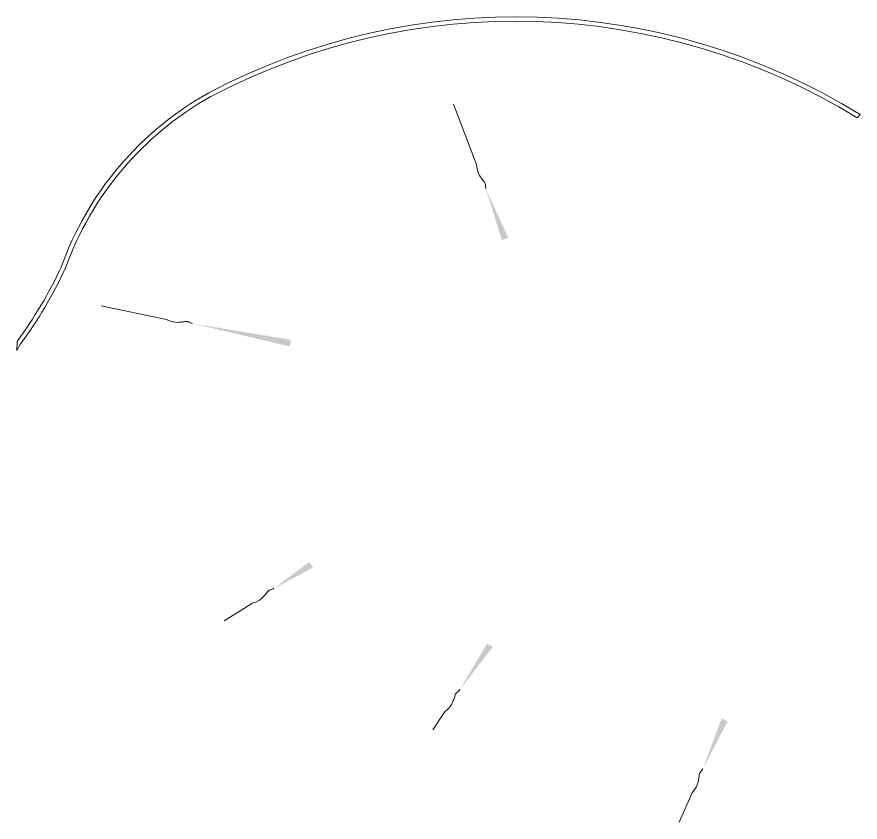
# Model space of a CAD drawing. Header units: millimetres. Extents: x 833220848 to 834439174, y 817676276 to 818025844.
# Drawn here: x 834197935 to 834222097, y 817907398 to 817930477 of the extents above; entities that cross this region are included whole.
import ezdxf

# ---------------------------------------------------------------- set-up
doc = ezdxf.new("R2010")
doc.units = ezdxf.units.MM
doc.header["$LTSCALE"] = 1000
doc.header["$MEASUREMENT"] = 0
doc.layers.add('01_Base_Plan', color=5, linetype='Continuous', lineweight=5)
doc.layers.add('VPA319 Door-Marks', color=3, linetype='Continuous', lineweight=13)

msp = doc.modelspace()

# ---------------------------------------------------------------- linework, layer by layer
at = {"layer": '01_Base_Plan'}
for p, q in [((834211106.57, 817926248.06), (834210445.92, 817927971.97)), ((834202223.17, 817921804.18), (834200349.6, 817922197.9)), ((834204686.76, 817913671.27), (834203872.4, 817913168.13)), ((834210208.74, 817910574.4), (834209850.58, 817910045.14)), ((834217287.53, 817908241.86), (834216912.74, 817907398.28))]:
    msp.add_line(p, q, dxfattribs=at)
at = {"layer": '01_Base_Plan', "flags": 128}
for points in [[(834211374.76, 817925548.65), (834211370.89, 817925577.25), (834211366.09, 817925605.48), (834211362.22, 817925634.08), (834211358.35, 817925662.68), (834211354.48, 817925691.28), (834211345.96, 817925718.03), (834211330.95, 817925742.18), (834211312.21, 817925764.86), (834211292.18, 817925788.09), (834211273.45, 817925810.76), (834211257.5, 817925834.55), (834211241.56, 817925858.33), (834211225.61, 817925882.12), (834211209.67, 817925905.9), (834211193.35, 817925930.62), (834211161.84, 817925988.03), (834211138.69, 817926054.16), (834211122.05, 817926122.88), (834211110.6, 817926189.37), (834211106.57, 817926248.06)], [(834202963.5, 817921690.11), (834202936.75, 817921700.93), (834202909.85, 817921710.77), (834202883.1, 817921721.59), (834202856.35, 817921732.42), (834202829.59, 817921743.25), (834202802.14, 817921749.12), (834202773.72, 817921748.06), (834202744.74, 817921743.05), (834202714.63, 817921737.18), (834202685.65, 817921732.16), (834202657.09, 817921730.11), (834202628.53, 817921728.06), (834202599.96, 817921726.02), (834202571.4, 817921723.97), (834202541.85, 817921722.06), (834202476.37, 817921723.18), (834202407.47, 817921735.89), (834202339.54, 817921755.53), (834202276.12, 817921778.57), (834202223.17, 817921804.18)], [(834205301.73, 817914098.95), (834205274.88, 817914088.35), (834205248.62, 817914076.94), (834205221.77, 817914066.34), (834205194.93, 817914055.74), (834205168.08, 817914045.14), (834205144.15, 817914030.48), (834205124.29, 817914010.12), (834205106.75, 817913986.51), (834205088.98, 817913961.5), (834205071.45, 817913937.89), (834205052.17, 817913916.71), (834205032.89, 817913895.54), (834205013.61, 817913874.37), (834204994.33, 817913853.2), (834204974.23, 817913831.45), (834204926.02, 817913787.12), (834204867.35, 817913748.83), (834204804.6, 817913716.23), (834204742.78, 817913689.21), (834204686.76, 817913671.27)], [(834210628.43, 817911194.85), (834210607.21, 817911175.29), (834210586.82, 817911155.19), (834210565.59, 817911135.63), (834210544.36, 817911116.08), (834210523.13, 817911096.52), (834210506.09, 817911074.22), (834210494.89, 817911048.08), (834210487.03, 817911019.73), (834210479.46, 817910990.01), (834210471.61, 817910961.66), (834210461.24, 817910934.97), (834210450.88, 817910908.27), (834210440.52, 817910881.58), (834210430.15, 817910854.88), (834210419.24, 817910827.35), (834210390.23, 817910768.64), (834210349.28, 817910711.79), (834210302.48, 817910658.78), (834210254.54, 817910611.31), (834210208.74, 817910574.4)], [(834217591.54, 817908926.46), (834217574.08, 817908903.48), (834217557.54, 817908880.1), (834217540.09, 817908857.11), (834217522.63, 817908834.13), (834217505.18, 817908811.15), (834217492.32, 817908786.19), (834217485.89, 817908758.49), (834217483.14, 817908729.2), (834217480.92, 817908698.61), (834217478.18, 817908669.33), (834217472.67, 817908641.22), (834217467.16, 817908613.12), (834217461.66, 817908585.02), (834217456.15, 817908556.92), (834217450.25, 817908527.9), (834217432.02, 817908465), (834217401.71, 817908401.83), (834217364.97, 817908341.41), (834217326.12, 817908286.25), (834217287.53, 817908241.86)]]:
    msp.add_lwpolyline(points, dxfattribs=at)
at = {"layer": '01_Base_Plan'}
for points in [[(834211374.76, 817925548.65), (834211833.45, 817924080.08), (834212012.9, 817924148.42)], [(834202963.5, 817921690.11), (834205754.4, 817921031.35), (834205784.08, 817921221.06)], [(834205301.73, 817914098.95), (834206420.16, 817914693.26), (834206310.88, 817914851.15)], [(834210628.43, 817911194.85), (834211569.49, 817912412.01), (834211410.68, 817912519.96)], [(834217591.54, 817908926.46), (834218303.81, 817910290.19), (834218128.49, 817910368.52)]]:
    msp.add_solid(points, dxfattribs=at)
at = {"layer": 'VPA319 Door-Marks', "ltscale": 500}
msp.add_lwpolyline([(834197940.97, 817921175.6), (834197935.39, 817920917.9), (834198041.65, 817921101.5, 0.04966652), (834199323.9, 817923262.8, -0.18169327), (834203492.91, 817928190.54, -0.26512582), (834222015.5, 817927581.62), (834222096.72, 817927678.41, 0.26541352), (834203433.04, 817928300.28, 0.18172706), (834199206.17, 817923304.8, -0.04921029), (834197940.97, 817921175.6)], format="xyb", dxfattribs=at)

doc.saveas('drawing.dxf')
